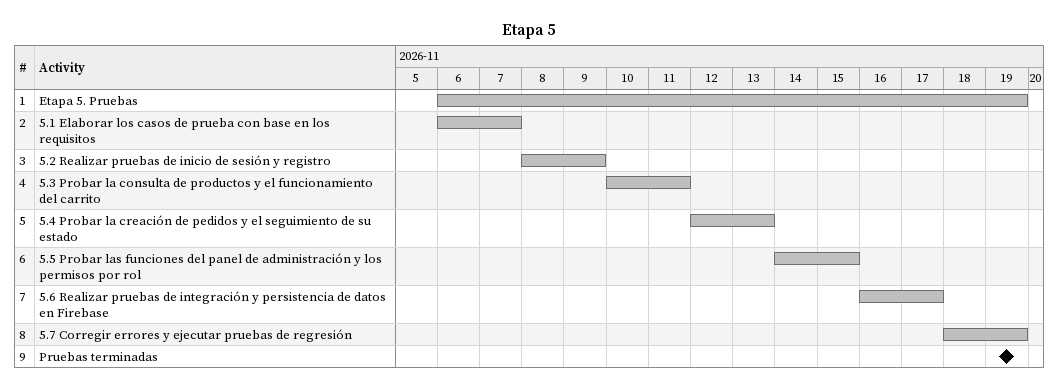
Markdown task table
Etapa 5

| ID | Task | Start | Finish |
|---|---|---|---|
| 1 | Etapa 5. Pruebas | 2026-11-06 | 2026-11-19 |
| 2 | 5.1 Elaborar los casos de prueba con base en los requisitos | 2026-11-06 | 2026-11-07 |
| 3 | 5.2 Realizar pruebas de inicio de sesión y registro | 2026-11-08 | 2026-11-09 |
| 4 | 5.3 Probar la consulta de productos y el funcionamiento del carrito | 2026-11-10 | 2026-11-11 |
| 5 | 5.4 Probar la creación de pedidos y el seguimiento de su estado | 2026-11-12 | 2026-11-13 |
| 6 | 5.5 Probar las funciones del panel de administración y los permisos por rol | 2026-11-14 | 2026-11-15 |
| 7 | 5.6 Realizar pruebas de integración y persistencia de datos en Firebase | 2026-11-16 | 2026-11-17 |
| 8 | 5.7 Corregir errores y ejecutar pruebas de regresión | 2026-11-18 | 2026-11-19 |
| 9 | Pruebas terminadas (milestone) | 2026-11-19 | 2026-11-19 |
